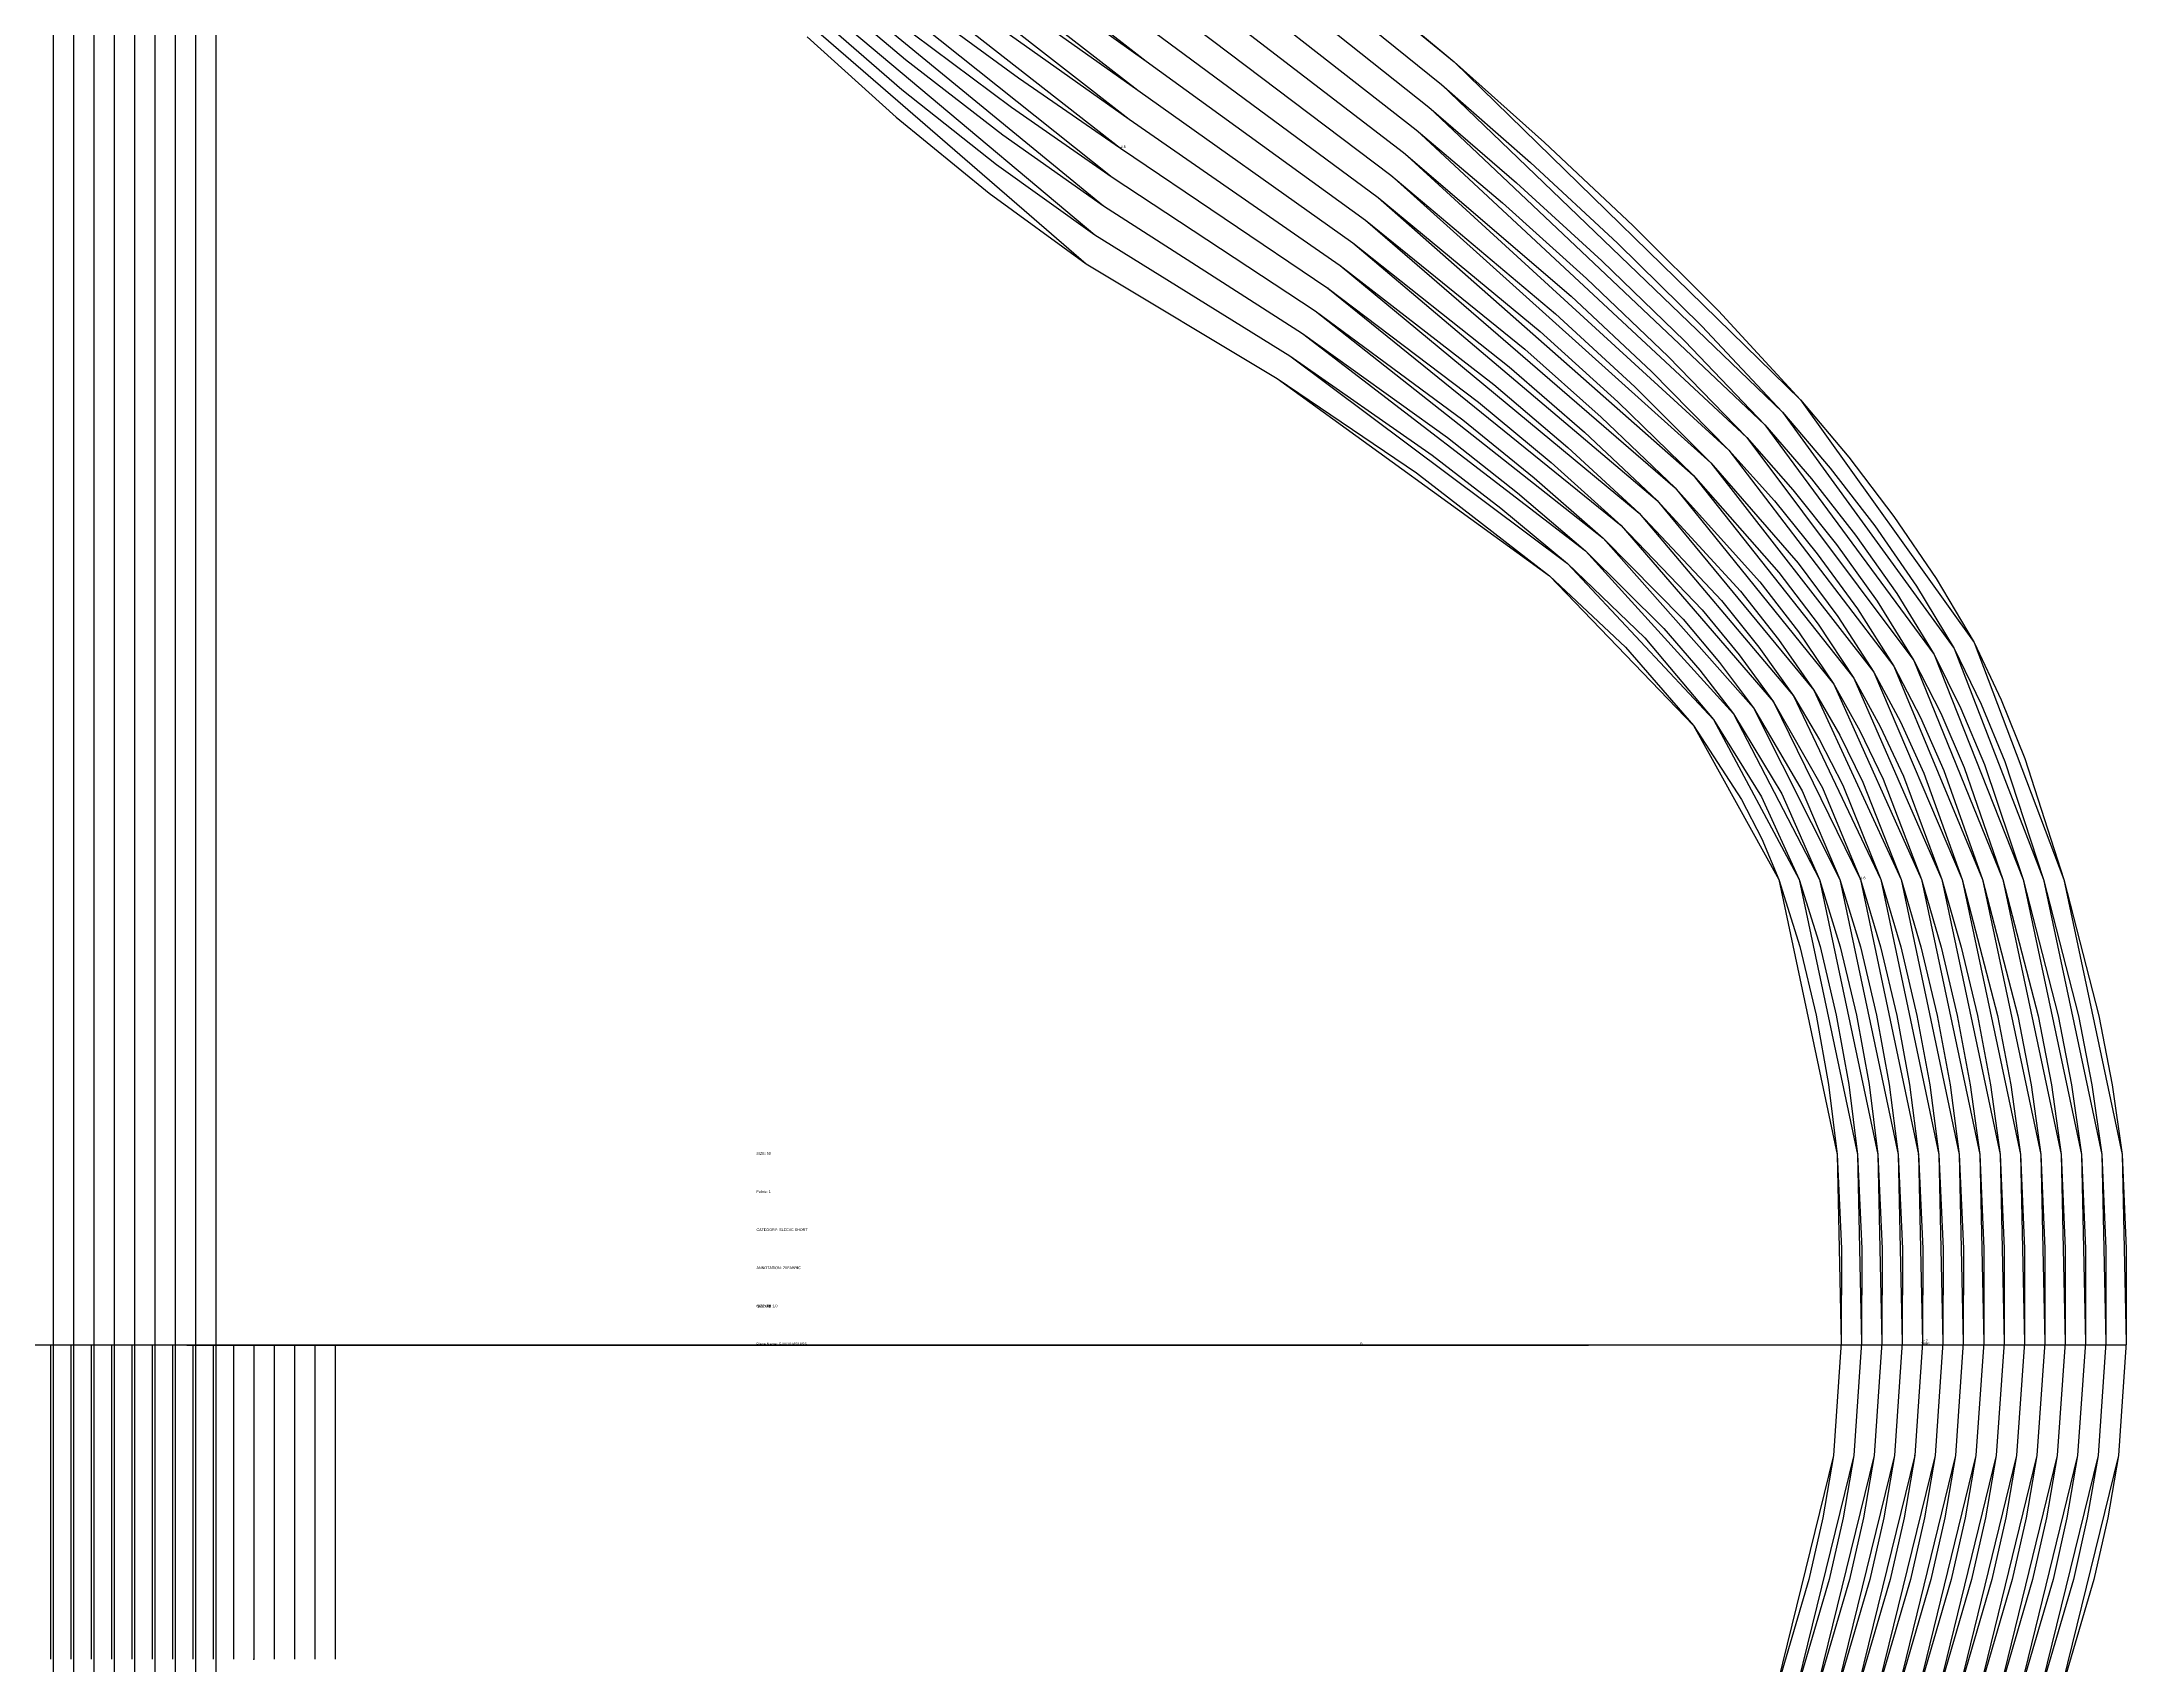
# Model space of a CAD drawing. Extents: x -43 to 1613, y 0 to 910.
# Drawn here: x 70.4 to 265, y 303 to 454.5 of the extents above; entities that cross this region are included whole.
import ezdxf

# ---------------------------------------------------------------- set-up
doc = ezdxf.new("R2010")
doc.units = 0

# ---------------------------------------------------------------- blocks, each defined once
blk = doc.blocks.new('GMX1016S18SS_42')
at = {"layer": '1'}
for points in [[(105.3084, 518.4877), (109.6747, 506.3262), (118.1228, 488.1753), (134.1273, 463.0471), (167.9042, 433.8168), (185.7198, 423.1006), (211.1452, 404.6779), (224.5716, 390.7156), (232.5599, 376.3569), (237.9981, 350.675), (238.3714, 333.1338)], [(238.3714, 333.1338), (237.645, 322.6004), (232.0265, 299.6515), (227.5917, 289.9969), (209.7304, 265.524), (195.6004, 251.3991), (162.6286, 219.6567), (146.2126, 202.6743), (131.44, 184.8841), (116.5226, 165.0772), (105.3339, 147.2515)]]:
    blk.add_lwpolyline(points, dxfattribs=at)
at = {"layer": '5'}
blk.add_line((110.5485, 332.8798), (214.7977, 332.8798), dxfattribs=at)
at = {"layer": '7'}
blk.add_line((110.5485, 332.8798), (214.7977, 332.8798), dxfattribs=at)
at = {"layer": '8'}
for p, q in [((86.6852, 154.4778), (86.6852, 511.5484)), ((238.3536, 332.8798), (48.2753, 332.8798))]:
    blk.add_line(p, q, dxfattribs=at)
blk.add_lwpolyline([(201.0665, 332.8798), (97.8053, 332.8798), (97.8053, 303.5732)], dxfattribs=at)
at = {"layer": '84'}
for points in [[(141.8591, 454.9903), (150.1623, 447.5023), (158.8415, 440.4106), (167.9042, 433.8168), (185.7198, 423.1006), (198.7398, 414.2918), (211.1452, 404.6779), (218.2369, 398.046), (224.5716, 390.7156), (229.0573, 383.8042), (230.9495, 380.1441), (232.5599, 376.3569), (234.5233, 370.0933), (236.0372, 363.6976), (237.1954, 357.2155), (237.9981, 350.675), (238.3867, 341.9171), (238.3714, 333.1338)], [(238.3714, 333.1338), (237.645, 322.6004), (236.6468, 316.7711), (235.3438, 311.0002), (232.0265, 299.6515), (230.0402, 294.7188), (227.5917, 289.9969), (223.5454, 283.5885), (219.197, 277.3782), (214.592, 271.3483), (209.7304, 265.524), (202.8216, 258.3155), (195.6004, 251.3991), (162.6286, 219.6567), (154.3025, 211.2773), (146.2126, 202.6743), (138.6942, 193.891), (131.44, 184.8841), (123.82, 175.1), (116.5226, 165.0772), (105.3339, 147.2515)]]:
    blk.add_lwpolyline(points, dxfattribs=at)
at = {"layer": '85'}
for points in [[(86.6852, 154.4778), (86.6852, 511.5484)], [(238.3536, 332.8798), (48.2753, 332.8798)], [(201.0665, 332.8798), (97.8053, 332.8798), (97.8053, 303.5732)]]:
    blk.add_lwpolyline(points, dxfattribs=at)
at = {"layer": '1'}
for s, p in [('SIZE: 42', (137.1169, 336.4256)), ('Piece Name: GMX1016S18SS', (137.1169, 332.8696))]:
    blk.add_text(s, height=0.25, dxfattribs=at).set_placement(p)
blk = doc.blocks.new('GMX1016S18SS_44')
at = {"layer": '1'}
for points in [[(103.4085, 523.489), (108.1202, 510.7305), (117.188, 491.7059), (134.2772, 465.4119), (168.7043, 436.5168), (186.9009, 425.2113), (212.819, 405.8514), (226.4436, 391.2693), (234.4598, 376.3569), (239.898, 350.675), (240.2714, 333.1338)], [(240.2714, 333.1338), (239.5449, 322.6004), (233.9264, 299.6515), (229.4916, 289.9969), (211.4347, 264.8103), (197.1041, 250.2408), (163.6548, 217.4876), (147.0127, 199.9743), (131.2901, 181.4653), (115.3948, 160.8405), (103.4339, 142.2502)]]:
    blk.add_lwpolyline(points, dxfattribs=at)
at = {"layer": '5'}
blk.add_line((108.6486, 332.8798), (212.8978, 332.8798), dxfattribs=at)
at = {"layer": '7'}
blk.add_line((108.6486, 332.8798), (212.8978, 332.8798), dxfattribs=at)
at = {"layer": '8'}
for p, q in [((84.7853, 149.4765), (84.7853, 516.5497)), ((240.2536, 332.8798), (46.3754, 332.8798))]:
    blk.add_line(p, q, dxfattribs=at)
blk.add_lwpolyline([(199.1665, 332.8798), (95.9054, 332.8798), (95.9054, 303.5732)], dxfattribs=at)
at = {"layer": '84'}
for points in [[(142.1943, 457.449), (150.6805, 450.0728), (159.5298, 443.0777), (168.7043, 436.5168), (186.9009, 425.2113), (200.1825, 415.9428), (206.5986, 411.0178), (212.819, 405.8514), (220.0275, 398.9147), (226.4436, 391.2693), (230.947, 384.076), (234.4598, 376.3569), (236.4004, 370.0857), (237.9168, 363.69), (239.0826, 357.2104), (239.898, 350.675), (240.2866, 341.9171), (240.2714, 333.1338)], [(240.2714, 333.1338), (239.5449, 322.6004), (238.5467, 316.7711), (237.2437, 311.0002), (233.9264, 299.6515), (231.9351, 294.7213), (229.4916, 289.9969), (225.3946, 283.4158), (221.0004, 277.0252), (216.3496, 270.8148), (211.4347, 264.8103), (204.4294, 257.3782), (197.1041, 250.2408), (163.6548, 217.4876), (147.0127, 199.9743), (139.0346, 190.8201), (131.2901, 181.4653), (123.1748, 171.2799), (115.3948, 160.8405), (103.4339, 142.2502)]]:
    blk.add_lwpolyline(points, dxfattribs=at)
at = {"layer": '85'}
for points in [[(84.7853, 149.4765), (84.7853, 516.5497)], [(240.2536, 332.8798), (46.3754, 332.8798)], [(199.1665, 332.8798), (95.9054, 332.8798), (95.9054, 303.5732)]]:
    blk.add_lwpolyline(points, dxfattribs=at)
at = {"layer": '1'}
for s, p in [('SIZE: 44', (137.1169, 336.4256)), ('Piece Name: GMX1016S18SS', (137.1169, 332.8696))]:
    blk.add_text(s, height=0.25, dxfattribs=at).set_placement(p)
blk = doc.blocks.new('GMX1016S18SS_46')
at = {"layer": '1'}
for points in [[(101.5086, 528.4902), (106.5175, 515.2492), (116.1085, 495.521), (134.107, 468.2897), (169.5044, 439.2169), (188.0794, 427.322), (214.4929, 407.0274), (228.3156, 391.823), (236.3597, 376.3569), (241.7979, 350.675), (242.1713, 333.1338)], [(242.1713, 333.1338), (241.4448, 322.6004), (235.8263, 299.6515), (231.3915, 289.9969), (213.1391, 264.0965), (198.6103, 249.0826), (164.6835, 215.3184), (147.8128, 197.2742), (131.1403, 178.0439), (114.2645, 156.6012), (101.534, 137.249)]]:
    blk.add_lwpolyline(points, dxfattribs=at)
at = {"layer": '5'}
blk.add_line((106.7486, 332.8798), (210.9979, 332.8798), dxfattribs=at)
at = {"layer": '7'}
blk.add_line((106.7486, 332.8798), (210.9979, 332.8798), dxfattribs=at)
at = {"layer": '8'}
for p, q in [((82.8853, 144.4752), (82.8853, 521.5509)), ((242.1535, 332.8798), (44.4755, 332.8798))]:
    blk.add_line(p, q, dxfattribs=at)
blk.add_lwpolyline([(197.2666, 332.8798), (94.0054, 332.8798), (94.0054, 303.5732)], dxfattribs=at)
at = {"layer": '84'}
for points in [[(142.2782, 460.2862), (151.0234, 452.8846), (160.1216, 445.8615), (169.5044, 439.2169), (188.0794, 427.322), (201.6227, 417.5938), (208.1607, 412.4325), (214.4929, 407.0274), (221.8157, 399.7859), (225.1863, 395.9022), (228.3156, 391.823), (232.8393, 384.3478), (236.3597, 376.3569), (238.28, 370.0781), (239.7938, 363.6823), (240.9724, 357.2053), (241.7979, 350.675), (242.1865, 341.9171), (242.1713, 333.1338)], [(242.1713, 333.1338), (241.4448, 322.6004), (240.4466, 316.7711), (239.1436, 311.0002), (235.8263, 299.6515), (233.8299, 294.7239), (231.3915, 289.9969), (227.2437, 283.2405), (222.8038, 276.6721), (218.1073, 270.2815), (213.1391, 264.0965), (206.0398, 256.441), (198.6103, 249.0826), (164.6835, 215.3184), (147.8128, 197.2742), (131.1403, 178.0439), (122.5271, 167.4572), (114.2645, 156.6012), (101.534, 137.249)]]:
    blk.add_lwpolyline(points, dxfattribs=at)
at = {"layer": '85'}
for points in [[(82.8853, 144.4752), (82.8853, 521.5509)], [(242.1535, 332.8798), (44.4755, 332.8798)], [(197.2666, 332.8798), (94.0054, 332.8798), (94.0054, 303.5732)]]:
    blk.add_lwpolyline(points, dxfattribs=at)
at = {"layer": '1'}
for s, p in [('SIZE: 46', (137.1169, 336.4256)), ('Piece Name: GMX1016S18SS', (137.1169, 332.8696))]:
    blk.add_text(s, height=0.25, dxfattribs=at).set_placement(p)
blk = doc.blocks.new('GMX1016S18SS_48')
at = {"layer": '1'}
for points in [[(99.6087, 534.4897), (105.0138, 520.3648), (115.344, 499.3285), (134.6861, 470.309), (170.3045, 441.9169), (189.258, 429.4328), (216.1668, 408.2034), (230.1875, 392.3767), (238.2597, 376.3569), (243.6978, 350.675), (244.0712, 333.1338)], [(244.0712, 333.1338), (243.3448, 322.6004), (237.7263, 299.6515), (233.2914, 289.9969), (214.8434, 263.3828), (200.1139, 247.9244), (165.7097, 213.1492), (148.6129, 194.5742), (130.9726, 174.2898), (113.1113, 151.6685), (99.6341, 131.2495)]]:
    blk.add_lwpolyline(points, dxfattribs=at)
at = {"layer": '5'}
blk.add_line((104.8487, 332.8798), (209.0979, 332.8798), dxfattribs=at)
at = {"layer": '7'}
blk.add_line((104.8487, 332.8798), (209.0979, 332.8798), dxfattribs=at)
at = {"layer": '8'}
for p, q in [((80.9854, 138.4758), (80.9854, 527.5504)), ((244.0534, 332.8798), (42.5755, 332.8798))]:
    blk.add_line(p, q, dxfattribs=at)
blk.add_lwpolyline([(195.3667, 332.8798), (92.1055, 332.8798), (92.1055, 303.5732)], dxfattribs=at)
at = {"layer": '84'}
for points in [[(151.7524, 455.2798), (160.9116, 448.4421), (170.3045, 441.9169), (189.258, 429.4328), (203.0654, 419.2448), (209.7228, 413.8499), (216.1668, 408.2034), (223.6064, 400.6546), (227.0227, 396.616), (230.1875, 392.3767), (234.7291, 384.6221), (238.2597, 376.3569), (240.1596, 370.0704), (241.676, 363.6773), (242.8596, 357.2028), (243.6978, 350.675), (244.0864, 341.9171), (244.0712, 333.1338)], [(244.0712, 333.1338), (243.3448, 322.6004), (242.3465, 316.7711), (241.0435, 311.0002), (237.7263, 299.6515), (235.7248, 294.7264), (233.2914, 289.9969), (229.0928, 283.0678), (224.6072, 276.319), (219.8625, 269.7455), (214.8434, 263.3828), (207.6476, 255.5012), (200.1139, 247.9244), (165.7097, 213.1492), (148.6129, 194.5742), (130.9726, 174.2898), (121.8566, 163.1214), (113.1113, 151.6685), (99.6341, 131.2495)]]:
    blk.add_lwpolyline(points, dxfattribs=at)
at = {"layer": '85'}
for points in [[(80.9854, 138.4758), (80.9854, 527.5504)], [(244.0534, 332.8798), (42.5755, 332.8798)], [(195.3667, 332.8798), (92.1055, 332.8798), (92.1055, 303.5732)]]:
    blk.add_lwpolyline(points, dxfattribs=at)
at = {"layer": '1'}
for s, p in [('SIZE: 48', (137.1169, 336.4256)), ('Piece Name: GMX1016S18SS', (137.1169, 332.8696))]:
    blk.add_text(s, height=0.25, dxfattribs=at).set_placement(p)
blk = doc.blocks.new('GMX1016S18SS_50')
at = {"layer": '1'}
for points in [[(97.7088, 540.4892), (103.4416, 525.6302), (114.3763, 503.5043), (134.8233, 472.9963), (171.1046, 444.6169), (190.4391, 431.546), (217.8432, 409.3795), (232.0621, 392.9304), (240.1596, 376.3569), (245.5977, 350.675), (245.9711, 333.1338)], [(245.9711, 333.1338), (245.2447, 322.6004), (239.6262, 299.6515), (235.1914, 289.9969), (216.5503, 262.6691), (201.6202, 246.7661), (166.7384, 210.9801), (149.413, 191.8742), (130.805, 170.5382), (111.9607, 146.7384), (97.7342, 125.25)]]:
    blk.add_lwpolyline(points, dxfattribs=at)
at = {"layer": '2'}
for p in [(90.2056, 332.8798), (102.9488, 332.8798), (193.4668, 332.8798), (207.198, 332.8798), (245.9533, 332.8798), (245.9711, 333.1338), (245.9711, 333.1338), (90.2056, 303.5732)]:
    blk.add_point(p, dxfattribs=at)
at = {"layer": '3'}
for p in [(171.1046, 444.6169), (190.4391, 431.546), (217.8432, 409.3795), (232.0621, 392.9304), (240.1596, 376.3569), (245.5977, 350.675), (245.2447, 322.6004)]:
    blk.add_point(p, dxfattribs=at)
at = {"layer": '4'}
blk.add_point((245.9711, 333.1338, -3.998), dxfattribs=at)
blk.add_point((245.9711, 333.1338, -3.998), dxfattribs=at)
at = {"layer": '5'}
blk.add_line((102.9488, 332.8798), (207.198, 332.8798), dxfattribs=at)
at = {"layer": '7'}
blk.add_line((102.9488, 332.8798), (207.198, 332.8798), dxfattribs=at)
at = {"layer": '8'}
for p, q in [((79.0855, 132.4763), (79.0855, 533.5499)), ((245.9533, 332.8798), (40.6756, 332.8798))]:
    blk.add_line(p, q, dxfattribs=at)
blk.add_lwpolyline([(193.4668, 332.8798), (90.2056, 332.8798), (90.2056, 303.5732)], dxfattribs=at)
at = {"layer": '84'}
for points in [[(152.2426, 457.9925), (161.5745, 451.1726), (171.1046, 444.6169), (190.4391, 431.546), (204.5082, 420.8958), (211.2874, 415.2647), (217.8432, 409.3795), (225.3997, 401.5258), (228.8617, 397.3297), (232.0621, 392.9304), (236.6214, 384.8939), (240.1596, 376.3569), (242.0417, 370.0628), (243.5556, 363.6696), (244.7494, 357.2002), (245.5977, 350.675), (245.9863, 341.9171), (245.9711, 333.1338)], [(245.9711, 333.1338), (245.2447, 322.6004), (244.2465, 316.7711), (242.9434, 311.0002), (239.6262, 299.6515), (237.6221, 294.729), (235.1914, 289.9969), (230.9419, 282.8926), (226.4131, 275.966), (221.6227, 269.2121), (216.5503, 262.6691), (209.2605, 254.5639), (201.6202, 246.7661), (166.7384, 210.9801), (149.413, 191.8742), (130.805, 170.5382), (121.1885, 158.7882), (111.9607, 146.7384), (97.7342, 125.25)]]:
    blk.add_lwpolyline(points, dxfattribs=at)
at = {"layer": '85'}
for points in [[(79.0855, 132.4763), (79.0855, 533.5499)], [(245.9533, 332.8798), (40.6756, 332.8798)], [(193.4668, 332.8798), (90.2056, 332.8798), (90.2056, 303.5732)]]:
    blk.add_lwpolyline(points, dxfattribs=at)
at = {"layer": '1'}
for s, p in [('# 5', (171.1046, 444.6169)), ('# 6', (240.1596, 376.3569)), ('SIZE: 50', (137.1169, 350.6496)), ('Fabric: 1', (137.1169, 347.0936)), ('CATEGORY: SLEEVE SHORT', (137.1169, 343.5376)), ('ANNOTATION: 2XFABRIC', (137.1169, 339.9816)), ('Quantity: 1,0', (137.1169, 336.4256)), ('Piece Name: GMX1016S18SS', (137.1169, 332.8696)), ('# 7', (245.9711, 333.1338)), ('# 7', (245.9711, 333.1338))]:
    blk.add_text(s, height=0.25, dxfattribs=at).set_placement(p)
at = {"layer": '8'}
for s, p in [('B', (193.4668, 332.8798)), ('# 16', (245.9533, 332.8798)), ('NM', (245.9533, 332.8798))]:
    blk.add_text(s, height=0.25, dxfattribs=at).set_placement(p)
at = {"layer": '85'}
for s, p in [('B', (193.4668, 332.8798)), ('NM', (245.9533, 332.8798))]:
    blk.add_text(s, height=0.25, dxfattribs=at).set_placement(p)
blk = doc.blocks.new('GMX1016S18SS_52')
at = {"layer": '1'}
for points in [[(95.8089, 546.4887), (101.8083, 531.0506), (113.2383, 508.0712), (134.582, 476.4024), (171.9047, 447.3169), (191.6177, 433.6568), (219.517, 410.553), (233.9341, 393.4816), (242.0595, 376.3569), (247.4976, 350.675), (247.871, 333.1338)], [(247.871, 333.1338), (247.1446, 322.6004), (241.5261, 299.6515), (237.0913, 289.9969), (218.2546, 261.9528), (203.1239, 245.6053), (167.7645, 208.8084), (150.2131, 189.1742), (130.6348, 166.7841), (110.8076, 141.8057), (95.8342, 119.2505)]]:
    blk.add_lwpolyline(points, dxfattribs=at)
at = {"layer": '5'}
blk.add_line((101.0489, 332.8798), (205.2981, 332.8798), dxfattribs=at)
at = {"layer": '7'}
blk.add_line((101.0489, 332.8798), (205.2981, 332.8798), dxfattribs=at)
at = {"layer": '8'}
for p, q in [((77.1856, 126.4768), (77.1856, 539.5494)), ((247.8533, 332.8798), (38.7757, 332.8798))]:
    blk.add_line(p, q, dxfattribs=at)
blk.add_lwpolyline([(191.5668, 332.8798), (88.3057, 332.8798), (88.3057, 303.5732)], dxfattribs=at)
at = {"layer": '84'}
for points in [[(152.5271, 461.0558), (171.9047, 447.3169), (191.6177, 433.6568), (205.9509, 422.5468), (212.8495, 416.6794), (219.517, 410.553), (227.1878, 402.3919), (230.6981, 398.0384), (233.9341, 393.4816), (236.3572, 389.3998), (238.5111, 385.1657), (242.0595, 376.3569), (243.9239, 370.0577), (245.4402, 363.6646), (246.6391, 357.1952), (247.4976, 350.675), (247.8863, 341.9171), (247.871, 333.1338)], [(247.871, 333.1338), (247.1446, 322.6004), (246.1464, 316.7711), (244.8433, 311.0002), (241.5261, 299.6515), (239.517, 294.7315), (237.0913, 289.9969), (232.7911, 282.7198), (228.2165, 275.6104), (223.3803, 268.6762), (218.2546, 261.9528), (210.8683, 253.6241), (203.1239, 245.6053), (167.7645, 208.8084), (150.2131, 189.1742), (130.6348, 166.7841), (120.518, 154.4549), (110.8076, 141.8057), (95.8342, 119.2505)]]:
    blk.add_lwpolyline(points, dxfattribs=at)
at = {"layer": '85'}
for points in [[(77.1856, 126.4768), (77.1856, 539.5494)], [(247.8533, 332.8798), (38.7757, 332.8798)], [(191.5668, 332.8798), (88.3057, 332.8798), (88.3057, 303.5732)]]:
    blk.add_lwpolyline(points, dxfattribs=at)
at = {"layer": '1'}
for s, p in [('SIZE: 52', (137.1169, 336.4256)), ('Piece Name: GMX1016S18SS', (137.1169, 332.8696))]:
    blk.add_text(s, height=0.25, dxfattribs=at).set_placement(p)
blk = doc.blocks.new('GMX1016S18SS_54')
at = {"layer": '1'}
for points in [[(93.9089, 552.4882), (100.1904, 536.4582), (112.136, 512.6025), (134.4143, 479.7425), (172.7048, 450.0169), (192.7962, 435.7675), (221.1909, 411.729), (235.806, 394.0353), (243.9594, 376.3569), (249.3976, 350.675), (249.771, 333.1338)], [(249.771, 333.1338), (249.0445, 322.6004), (243.426, 299.6515), (238.9912, 289.9969), (219.959, 261.2391), (204.6275, 244.4471), (168.7907, 206.6392), (151.0132, 186.4742), (130.4672, 163.03), (109.6544, 136.873), (93.9343, 113.251)]]:
    blk.add_lwpolyline(points, dxfattribs=at)
at = {"layer": '5'}
blk.add_line((99.1489, 332.8798), (203.3982, 332.8798), dxfattribs=at)
at = {"layer": '7'}
blk.add_line((99.1489, 332.8798), (203.3982, 332.8798), dxfattribs=at)
at = {"layer": '8'}
for p, q in [((75.2857, 120.4773), (75.2857, 545.5489)), ((249.7532, 332.8798), (36.8758, 332.8798))]:
    blk.add_line(p, q, dxfattribs=at)
blk.add_lwpolyline([(189.6669, 332.8798), (86.4058, 332.8798), (86.4058, 303.5732)], dxfattribs=at)
at = {"layer": '84'}
for points in [[(152.8522, 464.086), (172.7048, 450.0169), (192.7962, 435.7675), (207.3911, 424.1978), (214.4116, 418.0942), (221.1909, 411.729), (228.9785, 403.2632), (232.5345, 398.7521), (235.806, 394.0353), (238.2419, 389.8139), (240.4009, 385.44), (243.9594, 376.3569), (245.8086, 370.0527), (247.3224, 363.6595), (248.5314, 357.1926), (249.3976, 350.675), (249.7862, 341.9171), (249.771, 333.1338)], [(249.771, 333.1338), (249.0445, 322.6004), (248.0463, 316.7711), (246.7433, 311.0002), (243.426, 299.6515), (241.4118, 294.7315), (238.9912, 289.9969), (234.6402, 282.5446), (230.0199, 275.2573), (225.1355, 268.1428), (219.959, 261.2391), (212.4787, 252.6869), (204.6275, 244.4471), (168.7907, 206.6392), (151.0132, 186.4742), (130.4672, 163.03), (119.8474, 150.1191), (109.6544, 136.873), (93.9343, 113.251)]]:
    blk.add_lwpolyline(points, dxfattribs=at)
at = {"layer": '85'}
for points in [[(75.2857, 120.4773), (75.2857, 545.5489)], [(249.7532, 332.8798), (36.8758, 332.8798)], [(189.6669, 332.8798), (86.4058, 332.8798), (86.4058, 303.5732)]]:
    blk.add_lwpolyline(points, dxfattribs=at)
at = {"layer": '1'}
for s, p in [('SIZE: 54', (137.1169, 336.4256)), ('Piece Name: GMX1016S18SS', (137.1169, 332.8696))]:
    blk.add_text(s, height=0.25, dxfattribs=at).set_placement(p)
blk = doc.blocks.new('GMX1016S18SS_56')
at = {"layer": '1'}
for points in [[(92.009, 559.9888), (98.7934, 542.8311), (111.6737, 517.3092), (135.6564, 482.1708), (173.5049, 452.717), (193.9748, 437.8783), (222.8647, 412.905), (237.678, 394.589), (245.8594, 376.3569), (251.2975, 350.675), (251.6709, 333.1338)], [(251.6709, 333.1338), (250.9444, 322.6004), (245.326, 299.6515), (240.8911, 289.9969), (221.6633, 260.5253), (206.1337, 243.2889), (169.8194, 204.47), (151.8133, 183.7741), (130.269, 158.7729), (108.4682, 130.8964), (92.0344, 105.7504)]]:
    blk.add_lwpolyline(points, dxfattribs=at)
at = {"layer": '5'}
blk.add_line((97.249, 332.8798), (201.4983, 332.8798), dxfattribs=at)
at = {"layer": '7'}
blk.add_line((97.249, 332.8798), (201.4983, 332.8798), dxfattribs=at)
at = {"layer": '8'}
for p, q in [((73.3857, 112.9767), (73.3857, 553.0495)), ((251.6531, 332.8798), (34.9759, 332.8798))]:
    blk.add_line(p, q, dxfattribs=at)
blk.add_lwpolyline([(187.767, 332.8798), (84.5058, 332.8798), (84.5058, 303.5732)], dxfattribs=at)
at = {"layer": '84'}
for points in [[(153.9063, 466.6895), (173.5049, 452.717), (193.9748, 437.8783), (208.8338, 425.8488), (215.9737, 419.5115), (222.8647, 412.905), (230.7667, 404.1318), (234.3709, 399.4658), (237.678, 394.589), (240.1266, 390.2279), (242.2907, 385.7143), (245.8594, 376.3569), (247.6907, 370.0476), (249.2071, 363.6544), (250.4212, 357.1901), (251.2975, 350.675), (251.6861, 341.9171), (251.6709, 333.1338)], [(251.6709, 333.1338), (250.9444, 322.6004), (249.9462, 316.7711), (248.6432, 311.0002), (245.326, 299.6515), (243.3092, 294.734), (240.8911, 289.9969), (236.4893, 282.3718), (231.8233, 274.9042), (226.8932, 267.6068), (221.6633, 260.5253), (214.0865, 251.7471), (206.1337, 243.2889), (169.8194, 204.47), (151.8133, 183.7741), (130.269, 158.7729), (119.1413, 145.0086), (108.4682, 130.8964), (100.1218, 118.4123), (92.0344, 105.7504)]]:
    blk.add_lwpolyline(points, dxfattribs=at)
at = {"layer": '85'}
for points in [[(73.3857, 112.9767), (73.3857, 553.0495)], [(251.6531, 332.8798), (34.9759, 332.8798)], [(187.767, 332.8798), (84.5058, 332.8798), (84.5058, 303.5732)]]:
    blk.add_lwpolyline(points, dxfattribs=at)
at = {"layer": '1'}
for s, p in [('SIZE: 56', (137.1169, 336.4256)), ('Piece Name: GMX1016S18SS', (137.1169, 332.8696))]:
    blk.add_text(s, height=0.25, dxfattribs=at).set_placement(p)
blk = doc.blocks.new('GMX1016S18SS_58')
at = {"layer": '1'}
for points in [[(90.1091, 567.4894), (97.2211, 549.4122), (110.739, 522.5136), (135.9307, 485.4728), (174.305, 455.417), (195.1559, 439.989), (224.5386, 414.0785), (239.55, 395.1428), (247.7593, 376.3569), (253.1974, 350.675), (253.5708, 333.1338)], [(253.5708, 333.1338), (252.8443, 322.6004), (247.2259, 299.6515), (242.791, 289.9969), (223.3677, 259.8116), (207.6374, 242.1306), (170.8455, 202.3009), (152.6134, 181.0741), (130.0709, 154.5159), (107.282, 124.9223), (90.1345, 98.2498)]]:
    blk.add_lwpolyline(points, dxfattribs=at)
at = {"layer": '5'}
blk.add_line((95.3491, 332.8798), (199.5983, 332.8798), dxfattribs=at)
at = {"layer": '7'}
blk.add_line((95.3491, 332.8798), (199.5983, 332.8798), dxfattribs=at)
at = {"layer": '8'}
for p, q in [((71.4858, 105.4761), (71.4858, 560.5501)), ((253.553, 332.8798), (33.0759, 332.8798))]:
    blk.add_line(p, q, dxfattribs=at)
blk.add_lwpolyline([(185.8671, 332.8798), (82.6059, 332.8798), (82.6059, 303.5732)], dxfattribs=at)
at = {"layer": '84'}
for points in [[(174.305, 455.417), (195.1559, 439.989), (210.2765, 427.4973), (217.5358, 420.9238), (224.5386, 414.0785), (232.5574, 405.0005), (236.2073, 400.1796), (239.55, 395.1428), (242.0112, 390.6419), (244.1804, 385.9886), (247.7593, 376.3569), (249.5779, 370.0425), (251.0917, 363.6493), (252.3135, 357.1875), (253.1974, 350.675), (253.586, 341.9171), (253.5708, 333.1338)], [(253.5708, 333.1338), (252.8443, 322.6004), (251.8461, 316.7711), (250.5431, 311.0002), (247.2259, 299.6515), (245.2066, 294.7366), (242.791, 289.9969), (233.6267, 274.5512), (228.6508, 267.0734), (223.3677, 259.8116), (215.6969, 250.8098), (207.6374, 242.1306), (170.8455, 202.3009), (152.6134, 181.0741), (130.0709, 154.5159), (118.4352, 139.9007), (107.282, 124.9223), (98.5724, 111.6788), (90.1345, 98.2498)]]:
    blk.add_lwpolyline(points, dxfattribs=at)
at = {"layer": '85'}
for points in [[(71.4858, 105.4761), (71.4858, 560.5501)], [(253.553, 332.8798), (33.0759, 332.8798)], [(185.8671, 332.8798), (82.6059, 332.8798), (82.6059, 303.5732)]]:
    blk.add_lwpolyline(points, dxfattribs=at)
at = {"layer": '1'}
for s, p in [('SIZE: 58', (137.1169, 336.4256)), ('Piece Name: GMX1016S18SS', (137.1169, 332.8696))]:
    blk.add_text(s, height=0.25, dxfattribs=at).set_placement(p)
blk = doc.blocks.new('GMX1016S18SS_60')
at = {"layer": '1'}
for points in [[(88.2092, 575.9882), (95.6184, 556.8468), (109.7458, 528.348), (136.1466, 489.0618), (175.1051, 458.117), (196.3344, 442.0997), (226.2124, 415.2545), (241.422, 395.6939), (249.6592, 376.3569), (255.0973, 350.675), (255.4707, 333.1338)], [(255.4707, 333.1338), (254.7443, 322.6004), (249.1258, 299.6515), (244.6909, 289.9969), (225.072, 259.0978), (209.1411, 240.9699), (171.8742, 200.1292), (153.4135, 178.3741), (129.855, 149.9236), (106.0704, 118.2523), (88.2346, 89.751)]]:
    blk.add_lwpolyline(points, dxfattribs=at)
at = {"layer": '5'}
blk.add_line((93.4492, 332.8798), (197.6984, 332.8798), dxfattribs=at)
at = {"layer": '7'}
blk.add_line((93.4492, 332.8798), (197.6984, 332.8798), dxfattribs=at)
at = {"layer": '8'}
blk.add_line((255.4529, 332.8798), (31.176, 332.8798), dxfattribs=at)
blk.add_lwpolyline([(183.9672, 332.8798), (80.706, 332.8798), (80.706, 303.5732)], dxfattribs=at)
at = {"layer": '84'}
for points in [[(175.1051, 458.117), (196.3344, 442.0997), (211.7167, 429.1483), (219.1005, 422.3411), (226.2124, 415.2545), (234.3455, 405.8692), (238.0463, 400.8908), (241.422, 395.6939), (243.8959, 391.0534), (246.0702, 386.2629), (249.6592, 376.3569), (252.9764, 363.6442), (254.2058, 357.185), (255.0973, 350.675), (255.486, 341.9171), (255.4707, 333.1338)], [(255.4707, 333.1338), (254.7443, 322.6004), (253.7461, 316.7711), (252.443, 311.0002), (249.1258, 299.6515), (247.1014, 294.7391), (244.6909, 289.9969), (235.4276, 274.1956), (230.406, 266.5375), (225.072, 259.0978), (217.3047, 249.87), (209.1411, 240.9699), (171.8742, 200.1292), (153.4135, 178.3741), (129.855, 149.9236), (117.7037, 134.2772), (106.0704, 118.2523), (97.0052, 104.0969), (88.2346, 89.751)]]:
    blk.add_lwpolyline(points, dxfattribs=at)
at = {"layer": '85'}
for points in [[(255.4529, 332.8798), (31.176, 332.8798)], [(183.9672, 332.8798), (80.706, 332.8798), (80.706, 303.5732)]]:
    blk.add_lwpolyline(points, dxfattribs=at)
at = {"layer": '1'}
for s, p in [('SIZE: 60', (137.1169, 336.4256)), ('Piece Name: GMX1016S18SS', (137.1169, 332.8696))]:
    blk.add_text(s, height=0.25, dxfattribs=at).set_placement(p)
blk = doc.blocks.new('GMX1016S18SS_62')
at = {"layer": '1'}
for points in [[(86.3093, 584.4871), (94.0639, 564.2128), (108.8797, 534.0173), (136.6267, 492.3613), (175.9052, 460.817), (197.513, 444.2105), (227.8863, 416.4305), (243.294, 396.2477), (251.5591, 376.3569), (256.9973, 350.675), (257.3706, 333.1338)], [(257.3706, 333.1338), (256.6442, 322.6004), (251.0257, 299.6515), (246.5909, 289.9969), (226.7763, 258.3841), (210.6473, 239.8116), (172.9004, 197.96), (154.2136, 175.6741), (129.6366, 145.3312), (104.8614, 111.5848), (86.3346, 81.2521)]]:
    blk.add_lwpolyline(points, dxfattribs=at)
at = {"layer": '5'}
blk.add_line((91.5493, 332.8798), (195.7985, 332.8798), dxfattribs=at)
at = {"layer": '7'}
blk.add_line((91.5493, 332.8798), (195.7985, 332.8798), dxfattribs=at)
at = {"layer": '8'}
blk.add_line((257.3528, 332.8798), (29.2761, 332.8798), dxfattribs=at)
blk.add_lwpolyline([(182.0673, 332.8798), (78.8061, 332.8798), (78.8061, 303.5732)], dxfattribs=at)
at = {"layer": '84'}
for points in [[(175.9052, 460.817), (197.513, 444.2105), (213.1594, 430.7993), (220.6626, 423.7559), (227.8863, 416.4305), (232.1307, 411.6858), (236.1362, 406.7379), (239.8827, 401.6045), (243.294, 396.2477), (245.7806, 391.4674), (247.9625, 386.5372), (251.5591, 376.3569), (254.8637, 363.6391), (256.0981, 357.1825), (256.9973, 350.675), (257.3859, 341.9171), (257.3706, 333.1338)], [(257.3706, 333.1338), (256.6442, 322.6004), (255.646, 316.7711), (254.343, 311.0002), (251.0257, 299.6515), (248.9988, 294.7391), (246.5909, 289.9969), (237.231, 273.8425), (232.1637, 266.0041), (226.7763, 258.3841), (218.915, 248.9328), (210.6473, 239.8116), (172.9004, 197.96), (154.2136, 175.6741), (141.8057, 160.5992), (129.6366, 145.3312), (116.9721, 128.6561), (104.8614, 111.5848), (95.4431, 96.5175), (86.3346, 81.2521)]]:
    blk.add_lwpolyline(points, dxfattribs=at)
at = {"layer": '85'}
for points in [[(257.3528, 332.8798), (29.2761, 332.8798)], [(182.0673, 332.8798), (78.8061, 332.8798), (78.8061, 303.5732)]]:
    blk.add_lwpolyline(points, dxfattribs=at)
at = {"layer": '1'}
for s, p in [('SIZE: 62', (137.1169, 336.4256)), ('Piece Name: GMX1016S18SS', (137.1169, 332.8696))]:
    blk.add_text(s, height=0.25, dxfattribs=at).set_placement(p)
blk = doc.blocks.new('GMX1016S18SS_64')
at = {"layer": '1'}
for points in [[(84.4093, 592.9859), (92.4891, 571.5966), (107.9678, 539.7221), (137.0178, 495.7217), (176.7053, 463.517), (198.6941, 446.3212), (229.5602, 417.604), (245.1659, 396.8014), (253.459, 376.3569), (258.8972, 350.675), (259.2706, 333.1338)], [(259.2706, 333.1338), (258.5441, 322.6004), (252.9256, 299.6515), (248.4908, 289.9969), (228.4807, 257.6703), (212.151, 238.6534), (173.9291, 195.7909), (155.0137, 172.9741), (129.4207, 140.7389), (103.6524, 104.9148), (84.4347, 72.7533)]]:
    blk.add_lwpolyline(points, dxfattribs=at)
at = {"layer": '5'}
blk.add_line((89.6493, 332.8798), (193.8986, 332.8798), dxfattribs=at)
at = {"layer": '7'}
blk.add_line((89.6493, 332.8798), (193.8986, 332.8798), dxfattribs=at)
at = {"layer": '8'}
blk.add_line((259.2528, 332.8798), (27.3762, 332.8798), dxfattribs=at)
blk.add_lwpolyline([(180.1673, 332.8798), (76.9062, 332.8798), (76.9062, 303.5732)], dxfattribs=at)
at = {"layer": '84'}
for points in [[(176.7053, 463.517), (198.6941, 446.3212), (206.7484, 439.4988), (214.6021, 432.4503), (222.2247, 425.1707), (229.5602, 417.604), (233.8655, 412.7069), (237.9269, 407.6066), (241.7192, 402.3157), (245.1659, 396.8014), (247.6653, 391.8814), (249.8522, 386.8116), (253.459, 376.3569), (256.7509, 363.6366), (257.9904, 357.1825), (258.8972, 350.675), (259.2858, 341.9171), (259.2706, 333.1338)], [(259.2706, 333.1338), (258.5441, 322.6004), (257.5459, 316.7711), (256.2429, 311.0002), (252.9256, 299.6515), (250.8962, 294.7416), (248.4908, 289.9969), (239.0344, 273.4869), (233.9188, 265.4681), (228.4807, 257.6703), (220.5254, 247.9955), (212.151, 238.6534), (173.9291, 195.7909), (155.0137, 172.9741), (142.08, 156.9619), (129.4207, 140.7389), (116.2432, 123.0326), (103.6524, 104.9148), (93.8785, 88.9381), (84.4347, 72.7533)]]:
    blk.add_lwpolyline(points, dxfattribs=at)
at = {"layer": '85'}
for points in [[(259.2528, 332.8798), (27.3762, 332.8798)], [(180.1673, 332.8798), (76.9062, 332.8798), (76.9062, 303.5732)]]:
    blk.add_lwpolyline(points, dxfattribs=at)
at = {"layer": '1'}
for s, p in [('SIZE: 64', (137.1169, 336.4256)), ('Piece Name: GMX1016S18SS', (137.1169, 332.8696))]:
    blk.add_text(s, height=0.25, dxfattribs=at).set_placement(p)
blk = doc.blocks.new('GMX1016S18SS_66')
at = {"layer": '1'}
for points in [[(82.5094, 601.4847), (90.9244, 578.96), (107.0788, 545.3812), (137.4598, 498.9983), (177.5054, 466.217), (199.8726, 448.432), (231.234, 418.78), (247.0379, 397.3551), (255.3589, 376.3569), (260.7971, 350.675), (261.1705, 333.1338)], [(261.1705, 333.1338), (260.444, 322.6004), (254.8255, 299.6515), (250.3907, 289.9969), (230.185, 256.9566), (213.6572, 237.4951), (174.9553, 193.6217), (155.8138, 170.274), (129.2048, 136.1466), (102.4433, 98.2447), (82.5348, 64.2544)]]:
    blk.add_lwpolyline(points, dxfattribs=at)
at = {"layer": '5'}
blk.add_line((87.7494, 332.8798), (191.9987, 332.8798), dxfattribs=at)
at = {"layer": '7'}
blk.add_line((87.7494, 332.8798), (191.9987, 332.8798), dxfattribs=at)
at = {"layer": '8'}
blk.add_line((261.1527, 332.8798), (25.4763, 332.8798), dxfattribs=at)
blk.add_lwpolyline([(178.2674, 332.8798), (75.0062, 332.8798), (75.0062, 303.5732)], dxfattribs=at)
at = {"layer": '84'}
for points in [[(177.5054, 466.217), (199.8726, 448.432), (208.0616, 441.3835), (216.0423, 434.1013), (223.7868, 426.5854), (231.234, 418.78), (235.6003, 413.7305), (239.7151, 408.4778), (243.5556, 403.0295), (247.0379, 397.3551), (249.55, 392.2954), (251.742, 387.0859), (255.3589, 376.3569), (258.6381, 363.6315), (259.8827, 357.1799), (260.7971, 350.675), (261.1857, 341.9171), (261.1705, 333.1338)], [(261.1705, 333.1338), (260.444, 322.6004), (259.4458, 316.7711), (258.1428, 311.0002), (254.8255, 299.6515), (252.791, 294.7442), (250.3907, 289.9969), (240.8378, 273.1339), (235.6765, 264.9348), (230.185, 256.9566), (222.1332, 247.0582), (213.6572, 237.4951), (174.9553, 193.6217), (155.8138, 170.274), (142.3594, 153.3271), (129.2048, 136.1466), (115.5142, 117.409), (102.4433, 98.2447), (92.3138, 81.3563), (82.5348, 64.2544)]]:
    blk.add_lwpolyline(points, dxfattribs=at)
at = {"layer": '85'}
for points in [[(261.1527, 332.8798), (25.4763, 332.8798)], [(178.2674, 332.8798), (75.0062, 332.8798), (75.0062, 303.5732)]]:
    blk.add_lwpolyline(points, dxfattribs=at)
at = {"layer": '1'}
for s, p in [('SIZE: 66', (137.1169, 336.4256)), ('Piece Name: GMX1016S18SS', (137.1169, 332.8696))]:
    blk.add_text(s, height=0.25, dxfattribs=at).set_placement(p)
blk = doc.blocks.new('GMX1016S18SS_68')
at = {"layer": '1'}
for points in [[(80.6095, 609.9836), (89.37, 586.3057), (106.2152, 550.9972), (137.9576, 502.1961), (178.3055, 468.9171), (201.0512, 450.5427), (232.9079, 419.956), (248.9099, 397.9063), (257.2589, 376.3569), (262.697, 350.675), (263.0704, 333.1338)], [(263.0704, 333.1338), (262.344, 322.6004), (256.7255, 299.6515), (252.2906, 289.9969), (231.8919, 256.2429), (215.1609, 236.3344), (175.9839, 191.45), (156.6139, 167.574), (128.9863, 131.5568), (101.2318, 91.5747), (80.6349, 55.7556)]]:
    blk.add_lwpolyline(points, dxfattribs=at)
at = {"layer": '5'}
blk.add_line((85.8495, 332.8798), (190.0987, 332.8798), dxfattribs=at)
at = {"layer": '7'}
blk.add_line((85.8495, 332.8798), (190.0987, 332.8798), dxfattribs=at)
at = {"layer": '8'}
blk.add_line((263.0526, 332.8798), (23.5763, 332.8798), dxfattribs=at)
blk.add_lwpolyline([(176.3675, 332.8798), (73.1063, 332.8798), (73.1063, 303.5732)], dxfattribs=at)
at = {"layer": '84'}
for points in [[(178.3055, 468.9171), (201.0512, 450.5427), (209.3748, 443.2656), (217.485, 435.7523), (225.3489, 428.0002), (232.9079, 419.956), (237.3351, 414.7541), (241.5058, 409.3465), (245.392, 403.7407), (248.9099, 397.9063), (251.4347, 392.7095), (253.6318, 387.3577), (257.2589, 376.3569), (260.5253, 363.629), (261.775, 357.1774), (262.697, 350.675), (263.0856, 341.9171), (263.0704, 333.1338)], [(263.0704, 333.1338), (262.344, 322.6004), (261.3457, 316.7711), (260.0427, 311.0002), (256.7255, 299.6515), (254.6884, 294.7442), (252.2906, 289.9969), (242.6412, 272.7783), (237.4342, 264.3988), (231.8919, 256.2429), (223.7436, 246.1184), (215.1609, 236.3344), (175.9839, 191.45), (156.6139, 167.574), (142.6337, 149.6899), (128.9863, 131.5568), (114.7827, 111.788), (101.2318, 91.5747), (90.7492, 73.7769), (80.6349, 55.7556)]]:
    blk.add_lwpolyline(points, dxfattribs=at)
at = {"layer": '85'}
for points in [[(263.0526, 332.8798), (23.5763, 332.8798)], [(176.3675, 332.8798), (73.1063, 332.8798), (73.1063, 303.5732)]]:
    blk.add_lwpolyline(points, dxfattribs=at)
at = {"layer": '1'}
for s, p in [('SIZE: 68', (137.1169, 336.4256)), ('Piece Name: GMX1016S18SS', (137.1169, 332.8696))]:
    blk.add_text(s, height=0.25, dxfattribs=at).set_placement(p)
blk = doc.blocks.new('GMX1016S18SS_70')
at = {"layer": '1'}
for points in [[(78.7096, 618.4824), (87.9577, 593.4507), (105.7479, 556.1204), (139.2733, 504.5228), (179.1056, 471.6171), (202.2323, 452.6535), (234.5818, 421.1295), (250.7819, 398.46), (259.1588, 376.3569), (264.5969, 350.675), (264.9703, 333.1338)], [(264.9703, 333.1338), (264.2439, 322.6004), (258.6254, 299.6515), (254.1906, 289.9969), (233.5962, 255.5291), (216.6646, 235.1761), (177.0101, 189.2808), (157.414, 164.874), (128.7704, 126.9645), (100.0227, 84.9072), (78.735, 47.2567)]]:
    blk.add_lwpolyline(points, dxfattribs=at)
at = {"layer": '5'}
blk.add_line((83.9496, 332.8798), (188.1988, 332.8798), dxfattribs=at)
at = {"layer": '7'}
blk.add_line((83.9496, 332.8798), (188.1988, 332.8798), dxfattribs=at)
at = {"layer": '8'}
blk.add_line((264.9525, 332.8798), (21.6764, 332.8798), dxfattribs=at)
blk.add_lwpolyline([(174.4676, 332.8798), (71.2064, 332.8798), (71.2064, 303.5732)], dxfattribs=at)
at = {"layer": '84'}
for points in [[(190.7718, 462.2572), (202.2323, 452.6535), (210.6905, 445.1477), (218.9277, 437.4008), (226.911, 429.415), (234.5818, 421.1295), (239.0725, 415.7777), (243.294, 410.2151), (247.2284, 404.4544), (250.7819, 398.46), (253.3193, 393.1235), (255.5215, 387.6345), (259.1588, 376.3569), (262.4151, 363.6239), (263.6698, 357.1748), (264.5969, 350.675), (264.9855, 341.9171), (264.9703, 333.1338)], [(264.9703, 333.1338), (264.2439, 322.6004), (263.2457, 316.7711), (261.9426, 311.0002), (258.6254, 299.6515), (256.5858, 294.7467), (254.1906, 289.9969), (244.4446, 272.4252), (239.1918, 263.8654), (233.5962, 255.5291), (225.3539, 245.1786), (216.6646, 235.1761), (177.0101, 189.2808), (157.414, 164.874), (142.9132, 146.0526), (128.7704, 126.9645), (114.0537, 106.167), (100.0227, 84.9072), (89.1845, 66.1975), (78.735, 47.2567)]]:
    blk.add_lwpolyline(points, dxfattribs=at)
at = {"layer": '85'}
for points in [[(264.9525, 332.8798), (21.6764, 332.8798)], [(174.4676, 332.8798), (71.2064, 332.8798), (71.2064, 303.5732)]]:
    blk.add_lwpolyline(points, dxfattribs=at)
at = {"layer": '1'}
for s, p in [('SIZE: 70', (137.1169, 336.4256)), ('Piece Name: GMX1016S18SS', (137.1169, 332.8696))]:
    blk.add_text(s, height=0.25, dxfattribs=at).set_placement(p)

msp = doc.modelspace()

# ---------------------------------------------------------------- block references
at = {"layer": '1'}
for name in ['GMX1016S18SS_70', 'GMX1016S18SS_68', 'GMX1016S18SS_66', 'GMX1016S18SS_64', 'GMX1016S18SS_62', 'GMX1016S18SS_60', 'GMX1016S18SS_58', 'GMX1016S18SS_56', 'GMX1016S18SS_54', 'GMX1016S18SS_52', 'GMX1016S18SS_50', 'GMX1016S18SS_48', 'GMX1016S18SS_46', 'GMX1016S18SS_44', 'GMX1016S18SS_42']:
    msp.add_blockref(name, (0, 0), dxfattribs=at)

doc.saveas('drawing.dxf')
